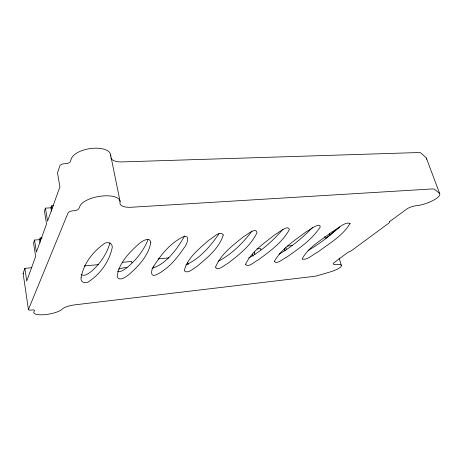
<?xml version="1.0" encoding="UTF-8"?>
<svg xmlns="http://www.w3.org/2000/svg" width="463" height="463" viewBox="0 0 463 463"><rect width="100%" height="100%" fill="white"/><g stroke="black" fill="none" stroke-linecap="round" stroke-linejoin="round"><path stroke-width="0.69" d="M109.974 242.815C106.837 254.054 99.881 264.199 91.003 271.723C88.335 273.604 84.463 276.752 81.123 274.605M31.837 267.712L24.863 268.366L23.167 273.332A3.079 0.99 -8.7 0 0 23.393 273.812M42.179 237.884L40.136 238.04L39.558 239.66L34.534 240.042L33.55 242.925L35.639 256.502L26.727 281.029L24.863 268.366M53.65 205.751L51.607 205.867L50.913 207.818L45.438 208.136L44.448 211.03L46.543 223.942L36.398 252.08L34.534 240.042M148.05 239.672C143.646 250.61 136.041 260.194 126.972 267.66C124.211 269.53 120.999 272.377 117.411 271.602M184.696 235.87C177.207 248.88 166.946 263.603 152.043 268.366M153.89 266.017C151.644 268.528 149.497 277.013 155.371 275.161C167.728 269.732 176.721 258.539 184.222 247.711C186.543 245.118 190.912 234.816 183.898 236.518C170.922 242.404 161.35 254.245 153.89 266.017A12.113 10.834 33.5 0 1 153.166 267.186M218.947 233.821C210.462 246.247 199.825 258.667 185.825 264.911M252.017 231.095C242.872 243.052 231.784 254.204 218.333 261.225M282.991 229.283C273.141 240.5 261.855 250.952 248.585 257.966M312.438 227.593C302.53 237.762 291.505 247.063 279.125 254.089M339.582 226.847C329.905 235.731 319.493 243.92 308.098 250.495M339.095 227.478L325.46 238.595L324.829 236.541M257.023 248.909L260.559 248.573L260.935 249.962M287.477 246.009L292.211 245.558M84.191 265.976L98.555 264.604M122.267 262.342L131.602 261.445A12.113 10.834 33.5 0 0 131.984 262.851M158.167 258.91L168.827 257.891M426.342 158.01L439.665 193.563M339.107 258.094L341.416 265.559M329.43 233.323L330.061 235.366M285.839 247.566L286.418 249.609M284.473 248.764L285.052 250.801M254.216 251.97L254.945 254.691M252.526 254.112L253.076 256.166M187.7 262.619L188.181 264.709M110.645 155.018L120.085 201.457M51.607 205.867L52.053 208.564M50.913 207.818L51.474 211.226M45.438 208.136L47.556 221.135L59.901 186.89L57.487 172.873L59.895 165.823A4.126 1.875 -8 0 1 64.623 163.74L65.538 163.711A4.161 1.916 -8 0 0 70.289 161.616L71.377 158.63A19.996 9.266 -9.1 0 1 93.428 148.247A19.996 9.266 -9.1 0 1 110.593 156.135M40.136 238.04L40.559 240.714M39.558 239.66L40.003 242.479M23.15 273.506L28.428 309.649M118.534 269.09A10.585 3.293 -11.4 0 1 126.92 267.492M329.795 234.307A12.241 3.554 -16.5 0 1 330.576 234.463M110.779 157.941A15.036 6.968 -10.7 0 0 121.873 161.923L418.373 152.541A8.166 2.807 -20.4 0 1 421.075 153.143L425.925 157.507A15.522 5.22 -20.1 0 1 426.55 159.255M245.575 264.275C248.104 268.413 255.275 260.929 258.267 259.963C269.784 251.334 282.459 242.427 289.369 229.521C288.125 223.953 277.736 233.63 275.23 234.434C264.373 243.023 251.623 251.484 245.575 264.275M215.567 267.087C217.431 271.897 224.821 264.628 227.483 263.661C238.729 255.049 250.859 245.72 257 232.657C256.091 226.314 246.357 235.528 243.787 236.495C233.144 245.13 220.834 254.071 215.567 267.087M81.1 277.592C79.92 283.055 86.54 284.045 89.683 280.983C100.43 273.552 108.753 261.977 111.849 249.256C114.17 243.023 106.739 240.511 102.884 244.678C92.218 252.549 83.352 264.361 81.1 277.592M150.799 242.612C148.391 255.813 138.35 266.48 128.425 274.929C125.751 276.915 118.95 281.973 117.185 276.567C118.557 263.383 129.055 252.85 138.431 244.25C141.169 241.808 149.85 235.615 150.799 242.612M223.253 235.048C219.242 248.226 207.383 257.596 197.197 266.254C193.8 267.932 187.81 274.588 184.268 270.716C187.255 257.775 199.356 248.758 208.813 240.158C212.066 238.688 220.376 229.55 223.253 235.048M350.063 223.484C342.701 235.922 329.014 243.654 317.641 252.196C312.901 254.239 307.345 260.53 302.026 259.106C308.416 247.034 321.959 239.793 332.498 231.471C336.937 229.677 345.334 221.059 350.063 223.484M274.403 261.248C276.11 265.449 284.456 257.7 286.973 257.006C299.086 248.405 312.149 239.626 320.251 226.945C320.118 221.366 308.126 231.228 306.257 231.76C294.769 240.32 281.707 248.648 274.403 261.248M389.649 221.557L389.337 222.749L351.099 250.946L348.217 252.19L334.031 262.683A6.534 1.655 -16.5 0 0 335.999 264.46A12.432 3.096 -16.2 0 1 341.063 266.561A12.432 3.096 -16.2 0 1 330.455 271.856L317.699 275.607A6.297 1.557 -15.9 0 1 314.14 276.359L74.74 304.862A11.1 3.021 -10.5 0 0 62.326 309.064A14.839 4.051 -10 0 1 45.195 314.603A14.839 4.051 -10 0 1 33.88 311.894L34.47 310.528A3.114 0.851 -9.6 0 0 31.82 309.973L31.131 310.054A3.137 0.868 -9.5 0 1 28.446 309.492L68.096 212.83A4.231 1.667 -9.1 0 1 72.969 210.81L73.901 210.752A4.265 1.702 -9.1 0 0 78.797 208.72L79.972 206.018A20.499 8.23 -10 0 1 102.711 195.976A20.499 8.23 -10 0 1 119.998 202.464A15.412 6.181 -11.3 0 0 131.33 207.256L431.904 188.962A8.328 2.46 -19.5 0 1 434.601 189.408L439.277 193.129A15.823 4.578 -19.3 0 1 433.6 200.184A15.823 4.578 -19.3 0 1 416.283 205.717A7.848 2.228 -18.8 0 0 407.648 208.431L389.649 221.557"/></g></svg>
